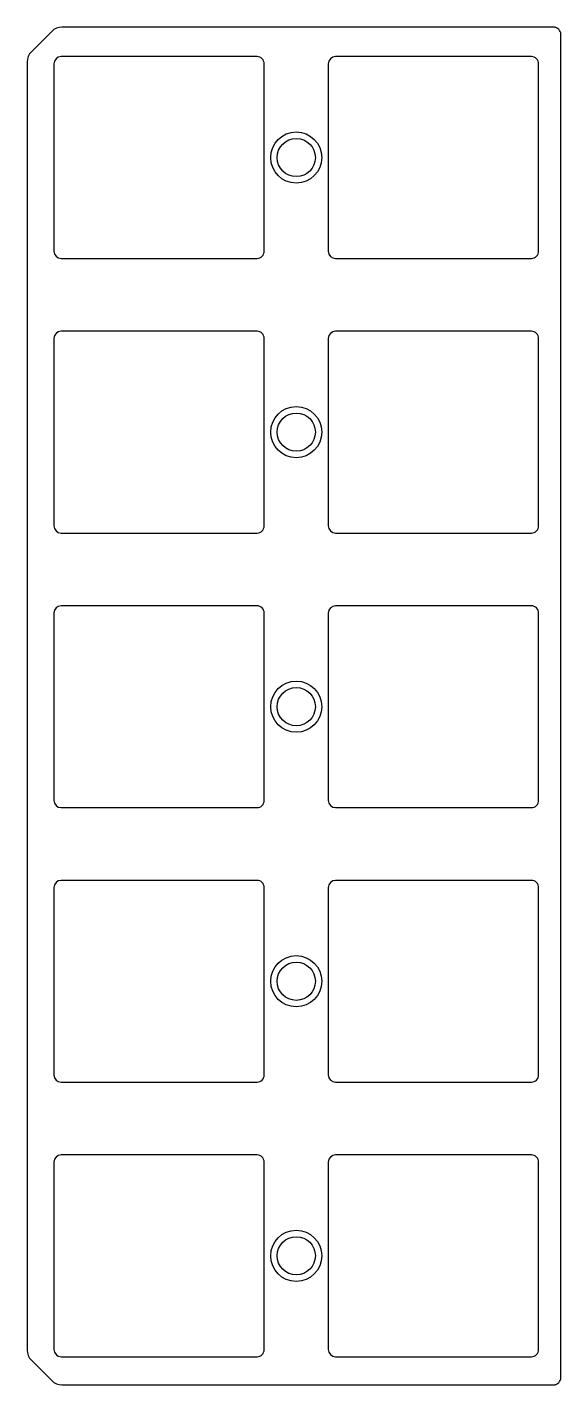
# Model space of a CAD drawing. Header units: millimetres. Extents: x -52 to -15, y -85.2 to 9.
import ezdxf

# ---------------------------------------------------------------- set-up
doc = ezdxf.new("R2010")
doc.units = ezdxf.units.MM
doc.header["$MEASUREMENT"] = 0

msp = doc.modelspace()

# ---------------------------------------------------------------- linework, layer by layer
for points in [[(-52.019, -82.738, 0.198912), (-51.726, -83.445), (-50.312, -84.86, 0.198912), (-49.605, -85.153), (-15.469, -85.153, 0.414214), (-14.969, -84.653), (-14.969, 8.547, 0.414214), (-15.469, 9.047), (-49.605, 9.047, 0.198912), (-50.312, 8.755), (-51.726, 7.34, 0.198912), (-52.019, 6.633)], [(-50.312, 8.755), (-51.726, 7.34, 0.198912), (-52.019, 6.633), (-52.019, -82.738, 0.198912), (-51.726, -83.445), (-50.312, -84.86, 0.198912), (-49.605, -85.153), (-15.469, -85.153, 0.414214), (-14.969, -84.653), (-14.969, 8.547, 0.414214), (-15.469, 9.047), (-49.605, 9.047, 0.198912)], [(-52.019, -82.738, 0.198912), (-51.726, -83.445), (-50.312, -84.86, 0.198912), (-49.605, -85.153), (-15.469, -85.153, 0.414214), (-14.969, -84.653), (-14.969, 8.547, 0.414214), (-15.469, 9.047), (-49.605, 9.047, 0.198912), (-50.312, 8.755), (-51.726, 7.34, 0.198912), (-52.019, 6.633)], [(-35.562, -6.5), (-35.562, 6.5, 0.414214), (-36.062, 7), (-49.662, 7, 0.414212), (-50.162, 6.5), (-50.162, -6.5, 0.414212), (-49.662, -7), (-36.062, -7, 0.414214)], [(-17.012, 7), (-30.612, 7, 0.414212), (-31.113, 6.5), (-31.113, -6.5, 0.414212), (-30.612, -7), (-17.012, -7, 0.414214), (-16.512, -6.5), (-16.512, 6.5, 0.414214)], [(-49.662, -12.05, 0.414212), (-50.162, -12.55), (-50.162, -25.55, 0.414212), (-49.662, -26.05), (-36.062, -26.05, 0.414214), (-35.562, -25.55), (-35.562, -12.55, 0.414214), (-36.062, -12.05)], [(-17.012, -12.05), (-30.612, -12.05, 0.414212), (-31.113, -12.55), (-31.113, -25.55, 0.414212), (-30.612, -26.05), (-17.012, -26.05, 0.414214), (-16.512, -25.55), (-16.512, -12.55, 0.414214)], [(-50.162, -31.6), (-50.162, -44.6, 0.414212), (-49.662, -45.1), (-36.062, -45.1, 0.414214), (-35.562, -44.6), (-35.562, -31.6, 0.414214), (-36.062, -31.1), (-49.662, -31.1, 0.414212)], [(-31.113, -31.6), (-31.113, -44.6, 0.414212), (-30.612, -45.1), (-17.012, -45.1, 0.414214), (-16.512, -44.6), (-16.512, -31.6, 0.414214), (-17.012, -31.1), (-30.612, -31.1, 0.414212)], [(-35.562, -63.65), (-35.562, -50.65, 0.414214), (-36.062, -50.15), (-49.662, -50.15, 0.414212), (-50.162, -50.65), (-50.162, -63.65, 0.414212), (-49.662, -64.15), (-36.062, -64.15, 0.414214)], [(-17.012, -64.15, 0.414214), (-16.512, -63.65), (-16.512, -50.65, 0.414214), (-17.012, -50.15), (-30.612, -50.15, 0.414212), (-31.113, -50.65), (-31.113, -63.65, 0.414212), (-30.612, -64.15)], [(-35.562, -82.7), (-35.562, -69.7, 0.414214), (-36.062, -69.2), (-49.662, -69.2, 0.414212), (-50.162, -69.7), (-50.162, -82.7, 0.414212), (-49.662, -83.2), (-36.062, -83.2, 0.414214)], [(-16.512, -69.7, 0.414214), (-17.012, -69.2), (-30.612, -69.2, 0.414212), (-31.113, -69.7), (-31.113, -82.7, 0.414212), (-30.612, -83.2), (-17.012, -83.2, 0.414214), (-16.512, -82.7)]]:
    msp.add_lwpolyline(points, format="xyb", close=True)
for centre, radius in [((-33.338, 0), 1.775), ((-33.338, 0), 1.325), ((-33.338, -19.05), 1.775), ((-33.338, -19.05), 1.325), ((-33.338, -38.1), 1.775), ((-33.338, -38.1), 1.325), ((-33.338, -57.15), 1.775), ((-33.338, -57.15), 1.325), ((-33.338, -76.2), 1.775), ((-33.338, -76.2), 1.325)]:
    msp.add_circle(centre, radius)

doc.saveas('drawing.dxf')
